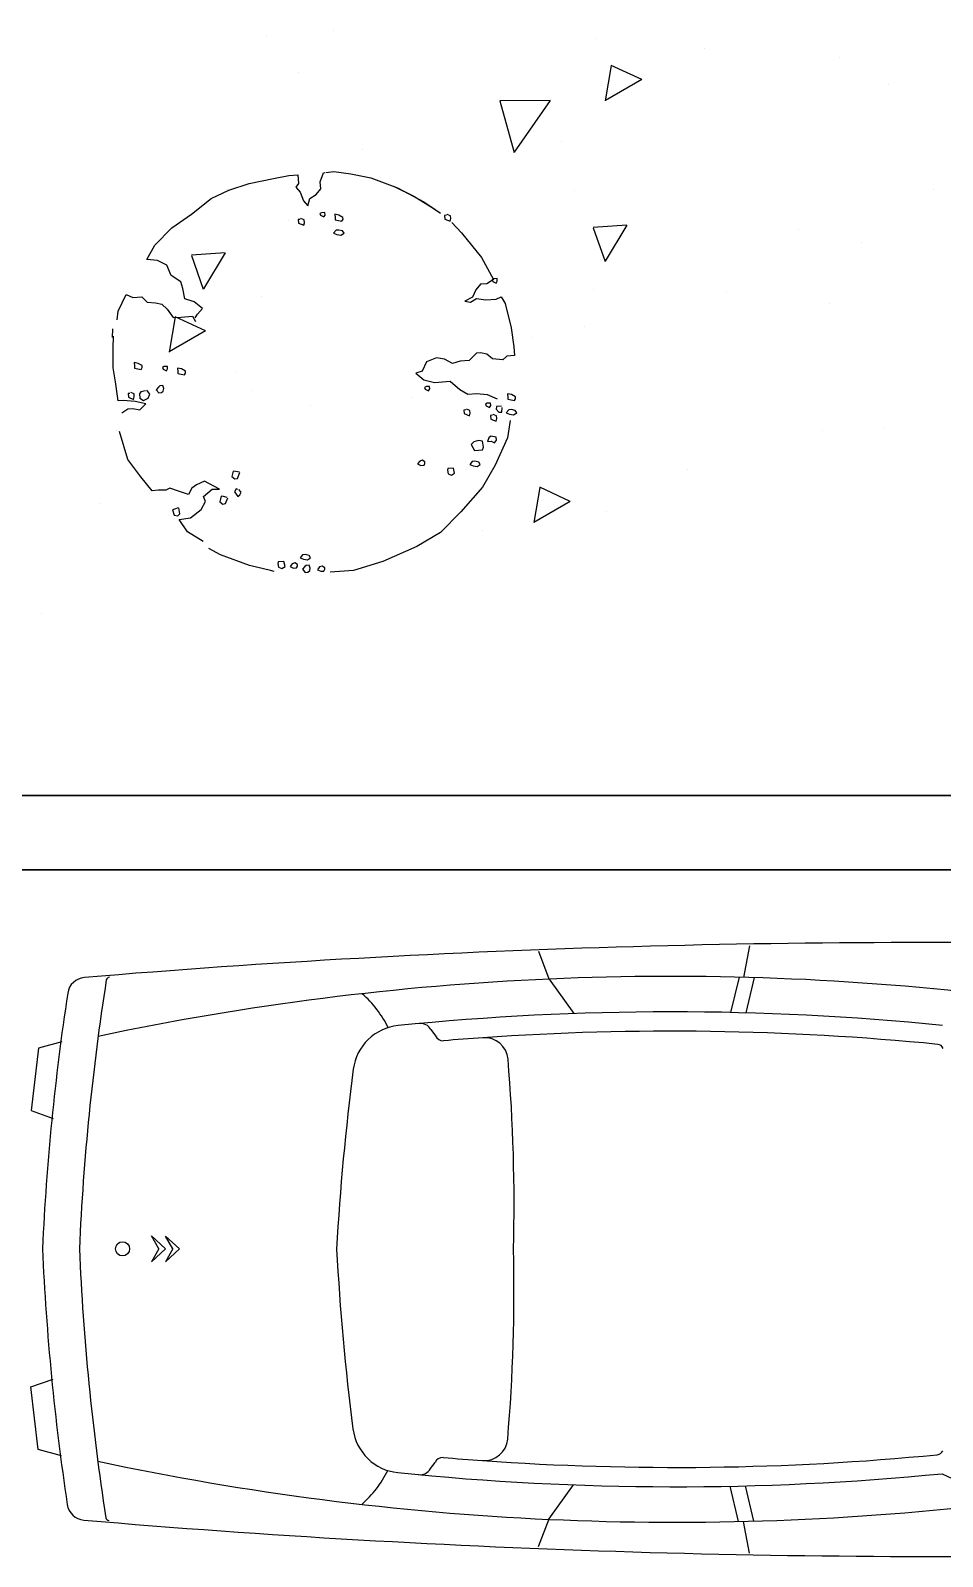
# Model space of a CAD drawing. Header units: inches. Extents: x -7543 to -822, y 102837 to 190349.
# Drawn here: x -837.08287 to -837.07064, y 102837.20366 to 102837.22412 of the extents above; entities that cross this region are included whole.
import ezdxf

# ---------------------------------------------------------------- set-up
doc = ezdxf.new("R2010")
doc.units = ezdxf.units.IN
doc.header["$MEASUREMENT"] = 0
for name, color, linetype, lineweight in [('ARABA', 7, 'Continuous', 25), ('ARSA', 7, 'Continuous', 30), ('BİTKİ', 96, 'Continuous', 25)]:
    doc.layers.add(name, color=color, linetype=linetype, lineweight=lineweight)

msp = doc.modelspace()

# ---------------------------------------------------------------- linework, layer by layer
at = {"layer": 'ARABA'}
for p, q in [((-837.0759119929896, 102837.211405219), (-837.076051888043, 102837.2117742886)), ((-837.0733022680827, 102837.2114284015), (-837.0732218706495, 102837.2118523348)), ((-837.0759119929896, 102837.211405219), (-837.0755820996483, 102837.2109423323)), ((-837.0733662447001, 102837.2114300301), (-837.0734793388422, 102837.2109568589)), ((-837.0731610691828, 102837.2114244162), (-837.0732740299914, 102837.2109518029)), ((-837.0774992088624, 102837.2107285602), (-837.0774375194642, 102837.2106442018)), ((-837.0824471682985, 102837.2105650058), (-837.0827587380296, 102837.2104789536)), ((-837.0827587380296, 102837.2104789536), (-837.082859739096, 102837.2096418303)), ((-837.082859739096, 102837.2096418303), (-837.0825627327656, 102837.2095359798)), ((-837.0811485657019, 102837.2077879581), (-837.0812442453407, 102837.2079605366)), ((-837.0812442453407, 102837.2079605366), (-837.0810556466411, 102837.2077878773)), ((-837.0810558078629, 102837.2079603726), (-837.0808672091631, 102837.2077877133)), ((-837.080960128224, 102837.2077877941), (-837.0810558078629, 102837.2079603726)), ((-837.0811485657019, 102837.2077879581), (-837.0812445456202, 102837.2076155465)), ((-837.0812445456202, 102837.2076155465), (-837.0810556466411, 102837.2077878773)), ((-837.080960128224, 102837.2077877941), (-837.0810561081422, 102837.2076153825)), ((-837.0810561081422, 102837.2076153825), (-837.0808672091631, 102837.2077877133)), ((-837.0828629637214, 102837.2059370676), (-837.0825657735768, 102837.2060424009)), ((-837.0827634200713, 102837.2050997698), (-837.0828629637214, 102837.2059370676)), ((-837.0824520006119, 102837.2050131753), (-837.0827634200713, 102837.2050997698)), ((-837.0775043333881, 102837.2048410078), (-837.0774424972324, 102837.2049252586)), ((-837.0759182978471, 102837.204161587), (-837.075587599213, 102837.2046238987)), ((-837.0733725966059, 102837.2041323443), (-837.0734848668808, 102837.2046057116)), ((-837.0731674116269, 102837.204137601), (-837.0732795495397, 102837.2046104102)), ((-837.0706431433247, 102837.20477347), (-837.069812376225, 102837.2043855037)), ((-837.0759182978471, 102837.204161587), (-837.0760588351643, 102837.2037927615)), ((-837.0733086172504, 102837.2041338615), (-837.0732289579216, 102837.2037097889))]:
    msp.add_line(p, q, dxfattribs=at)
msp.add_circle((-837.0816329649303, 102837.2077883798), 9.516933016280116e-05, dxfattribs=at)
for centre, radius, start, end in [((-837.0709249713964, 102837.0772166043), 0.1346778217065112, 88.50353499305353, 94.77868026440544), ((-837.0821239640193, 102837.2111796364), 0.0002475000000000178, 94.77868026440544, 171.3608213021042), ((-837.0493745068601, 102837.2063152367), 0.03287098628269776, 171.1130065765382, 177.4304974133528), ((-837.0742779278554, 102837.1743574609), 0.03708377749313329, 83.07458537809399, 101.9559321021721), ((-837.0818064158813, 102837.2113863956), 4.500000000000325e-05, 94.63665673820321, 171.1130065765382), ((-837.049848382436, 102837.2062758365), 0.03289348628269776, 171.3608213021042, 177.3610327960162), ((-837.0794161364587, 102837.2100817454), 0.001504416704342197, 26.58009485086944, 48.53989165634116), ((-837.0742779278554, 102837.1743574609), 0.03660810952395879, 84.2935386139196, 95.73605670692321), ((-837.0778692957924, 102837.2101106486), 0.0006750000000000486, 95.73605670692321, 172.5952286297687), ((-837.0776382534837, 102837.2106512489), 0.0001590925837970269, 29.07485639411916, 96.20366724363184), ((-837.0773330228234, 102837.2106936514), 0.0001156062740481113, 205.3243128958744, 271.4351238625904), ((-837.0742779278554, 102837.1743574609), 0.03634879210177027, 93.9785436015358, 94.81675672724043), ((-837.0742779278554, 102837.1743574609), 0.03634879210177027, 84.35467574233797, 93.9785436015358), ((-837.0767780567195, 102837.2103044152), 0.0003150000000000227, 4.820345773922266, 93.9785436015358), ((-837.0707111449951, 102837.210440394), 9.00000000000065e-05, 22.99705659258548, 84.35467574233797), ((-837.0993330076599, 102837.208402357), 0.02295000910663005, 358.4555999321449, 4.820345773922266), ((-837.0457058946769, 102837.2059306284), 0.0331088856808504, 172.5952286297687, 176.787754205311), ((-837.0498457975623, 102837.2092455902), 0.03289348628269776, 182.5392269054626, 188.5394383290104), ((-837.0493719912922, 102837.2092053652), 0.03287098628269776, 182.4697622578816, 188.7872531546015), ((-837.0457027151422, 102837.2095835865), 0.0331088856808504, 183.1125054543978, 187.3050309513553), ((-837.0993340496518, 102837.2072052156), 0.02295000910663005, 355.0799136869774, 1.444659704392937), ((-837.0778733440977, 102837.2054595626), 0.0006750000000000486, 187.3050309513553, 264.164202807315), ((-837.0767824439869, 102837.2052638967), 0.0003150000000000227, 265.9217159262098, 355.0799136869774), ((-837.074219742499, 102837.2412064444), 0.03634879210177027, 265.9217159262098, 275.5455837948831), ((-837.0707157781667, 102837.2051173569), 9.00000000000065e-05, 275.5455837948831, 336.9032027476644), ((-837.074219742499, 102837.2412064444), 0.03708377749313329, 257.944327371003, 276.8256741435233), ((-837.0794201321056, 102837.2054911585), 0.001504416704342197, 311.3603679708011, 333.3201649047136), ((-837.0776432432151, 102837.204918561), 0.0001590925837970269, 263.6965922636335, 330.8254031226618), ((-837.0773380868318, 102837.2048756272), 0.0001156062740481113, 88.46513567104834, 154.5759464327469), ((-837.074219742499, 102837.2412064444), 0.03634879210177027, 265.0835028175742, 265.9217159262098), ((-837.074219742499, 102837.2412064444), 0.03660810952395879, 264.164202807315, 275.6067209276572), ((-837.0821298667704, 102837.204397983), 0.0002475000000000178, 188.5394383290104, 265.1215792655791), ((-837.0818126790397, 102837.2041906714), 4.500000000000325e-05, 188.7872531546015, 265.2636027946239), ((-837.0706976884428, 102837.3383413169), 0.1346778217065112, 265.1215792655791, 271.3967245374482)]:
    msp.add_arc(centre, radius, start, end, dxfattribs=at)
at = {"layer": 'ARSA', "color": 40}
for p, q in [((-837.0589172911762, 102837.213868659), (-837.0879571962228, 102837.213868659)), ((-837.0599172911761, 102837.212868659), (-837.0889571962227, 102837.212868659))]:
    msp.add_line(p, q, dxfattribs=at)
at = {"layer": 'BİTKİ'}
for p, q in [((-837.0797062412275, 102837.2240568859), (-837.0797062412275, 102837.2240568859)), ((-837.0788037221504, 102837.2241230146), (-837.0788037221504, 102837.2241230146)), ((-837.0752928361816, 102837.2240205481), (-837.0752928361816, 102837.2240205481)), ((-837.0738309308113, 102837.2238773038), (-837.0738309308113, 102837.2238773038)), ((-837.0750798641357, 102837.2236519231), (-837.0751596977755, 102837.2231805848)), ((-837.0746712133108, 102837.2234641451), (-837.0750788367238, 102837.2236547839)), ((-837.0720187740832, 102837.2237587904), (-837.0720187740832, 102837.2237587904)), ((-837.0792741915706, 102837.2235658124), (-837.0792741915706, 102837.2235658124)), ((-837.074671213947, 102837.2234641442), (-837.0751586706342, 102837.2231834447)), ((-837.0713622947937, 102837.223396105), (-837.0713622947937, 102837.223396105)), ((-837.0765733025567, 102837.2231798425), (-837.0763808173787, 102837.2224890827)), ((-837.0758971221817, 102837.2231834225), (-837.0765721207141, 102837.2231820149)), ((-837.0758971223115, 102837.2231834214), (-837.0763796351266, 102837.2224912542)), ((-837.0757407976138, 102837.2226390222), (-837.0757407976138, 102837.2226390222)), ((-837.0784132219475, 102837.2225255959), (-837.0784132219475, 102837.2225255959)), ((-837.0802295932377, 102837.2219897934), (-837.0802295932377, 102837.2219897934)), ((-837.0707562551363, 102837.2219950699), (-837.0707562551363, 102837.2219950699)), ((-837.0755665000354, 102837.2219750812), (-837.0755665000354, 102837.2219750812)), ((-837.079408548728, 102837.2215763161), (-837.079408548728, 102837.2215763161)), ((-837.0753213196671, 102837.2214782395), (-837.075162634419, 102837.2210272937)), ((-837.0748713638216, 102837.2215119906), (-837.0753203028173, 102837.2214811073)), ((-837.0748713632137, 102837.2215119897), (-837.0751616166044, 102837.2210301606)), ((-837.0725726264266, 102837.2214592674), (-837.0725726264266, 102837.2214592674)), ((-837.0717210815837, 102837.2212782205), (-837.0717210815837, 102837.2212782205)), ((-837.080708587867, 102837.2211076442), (-837.0805499026189, 102837.2206566984)), ((-837.0802586317706, 102837.2211413911), (-837.0807075707662, 102837.2211105078)), ((-837.0802586311627, 102837.2211413901), (-837.0805488845533, 102837.220659561)), ((-837.0797707052769, 102837.2205540574), (-837.0797707052769, 102837.2205540574)), ((-837.0753205623984, 102837.220648667), (-837.0753205623984, 102837.220648667)), ((-837.073535424384, 102837.2206274396), (-837.073535424384, 102837.2206274396)), ((-837.0721590138157, 102837.2204624833), (-837.0721590138157, 102837.2204624833)), ((-837.0809293469609, 102837.2202835333), (-837.0810091806006, 102837.219812195)), ((-837.0805206935588, 102837.2200957507), (-837.0809283169718, 102837.2202863895)), ((-837.0754431051143, 102837.2201584524), (-837.0754431051143, 102837.2201584524)), ((-837.0805206941927, 102837.2200957498), (-837.0810081508798, 102837.2198150503)), ((-837.0761403692047, 102837.2200077476), (-837.0761403692047, 102837.2200077476)), ((-837.0801217245937, 102837.219553012), (-837.0801217245937, 102837.219553012)), ((-837.0799028535346, 102837.2192969592), (-837.0799028535346, 102837.2192969592)), ((-837.0777396296256, 102837.2192064158), (-837.0777396296256, 102837.2192064158)), ((-837.0791108562286, 102837.2190957462), (-837.0791108562286, 102837.2190957462)), ((-837.0817192248248, 102837.2187611566), (-837.0817192248248, 102837.2187611566)), ((-837.0722458867235, 102837.2187664332), (-837.0722458867235, 102837.2187664332)), ((-837.0714233890842, 102837.2187976506), (-837.0714233890842, 102837.2187976506)), ((-837.0740622580138, 102837.2182306306), (-837.0740622580138, 102837.2182306306)), ((-837.07603786784, 102837.2179958638), (-837.0761177014798, 102837.2175245255)), ((-837.0756292126027, 102837.2178080851), (-837.0760368360158, 102837.2179987239)), ((-837.0819438348673, 102837.217785392), (-837.0819438348673, 102837.217785392)), ((-837.0756292132373, 102837.2178080842), (-837.0761166699244, 102837.2175273846)), ((-837.0751454126148, 102837.2176778825), (-837.0751454126148, 102837.2176778825)), ((-837.0768101939855, 102837.2174200303), (-837.0768101939855, 102837.2174200303)), ((-837.082722272426, 102837.2163047998), (-837.082722272426, 102837.2163047998))]:
    msp.add_line(p, q, dxfattribs=at)
for points in [[(-837.0806580639653, 102837.2202711031), (-837.080629393475, 102837.2203219219), (-837.0805628043929, 102837.2203949765), (-837.0806734591686, 102837.2204844939), (-837.0807984869234, 102837.220524224), (-837.0808265056509, 102837.2206635785), (-837.0808510254685, 102837.2207544352), (-837.0809792022422, 102837.2208378134), (-837.0810393903698, 102837.2209748471), (-837.0811661675796, 102837.2210388262), (-837.0813073177685, 102837.221053018), (-837.0811990847808, 102837.2212460778), (-837.080971422294, 102837.2214770041), (-837.0807080914972, 102837.2216617534), (-837.0804429357775, 102837.2218710095), (-837.0802101003939, 102837.2219804332), (-837.0799365472906, 102837.2220732943), (-837.0796108535523, 102837.222140667), (-837.0794052890951, 102837.2221798727), (-837.0792837602501, 102837.2221886405), (-837.0792753628665, 102837.2220722455), (-837.0793076077346, 102837.2220211689), (-837.079249093594, 102837.2219571399), (-837.0792081769192, 102837.221838216), (-837.0791496627785, 102837.2217741871), (-837.0791205669293, 102837.2218689119), (-837.079038280772, 102837.2219235988), (-837.0789756159586, 102837.2220012453), (-837.0789822638873, 102837.2220933913), (-837.0789370456039, 102837.2222136544), (-837.0789185976473, 102837.2222182521)], [(-837.0789088004726, 102837.2222205672), (-837.0788019190297, 102837.2222331533), (-837.078569659941, 102837.2222011594), (-837.0783034819972, 102837.2221472375), (-837.0779452209487, 102837.2220122083), (-837.0775941841237, 102837.2218279076), (-837.0773674752716, 102837.2216736375)], [(-837.077989722975, 102837.2220295335), (-837.077728809871, 102837.2219010706), (-837.0774452413178, 102837.2217284942)], [(-837.0792514467926, 102837.2215913426), (-837.0792764674371, 102837.2215895375), (-837.0792729685273, 102837.2215410396), (-837.0792026061124, 102837.2215119907), (-837.0791943322158, 102837.2215467129), (-837.0791971313437, 102837.2215855112), (-837.0792414234412, 102837.2216018159)], [(-837.0772899641009, 102837.2216451044), (-837.0773149847455, 102837.2216432993), (-837.0773114858357, 102837.2215948013), (-837.0772411234208, 102837.2215657525), (-837.0772328495242, 102837.2216004746), (-837.077235648652, 102837.2216392729), (-837.0772799407496, 102837.2216555776)], [(-837.0772166472934, 102837.2215486929), (-837.0770898263934, 102837.2214109167), (-837.0768215765524, 102837.2210792674), (-837.0766601326866, 102837.2207837878), (-837.0767459932217, 102837.220728843), (-837.0768317782888, 102837.220722654), (-837.0768944431021, 102837.2206450075), (-837.0769414108404, 102837.2205489933), (-837.0770415688867, 102837.220493017), (-837.0769686817667, 102837.2204787754), (-837.0768860457185, 102837.2205286125), (-837.0767627674186, 102837.2205131313), (-837.0766233666845, 102837.2205231885), (-837.0765572029613, 102837.2205523371), (-837.0765005137436, 102837.2204638013), (-837.0764231054899, 102837.2201378837), (-837.0763866893788, 102837.2198821342), (-837.0763782919952, 102837.2197657393), (-837.0764819489513, 102837.2197582608), (-837.0765320657084, 102837.2197058948), (-837.0766732158972, 102837.2197200866), (-837.0767460275492, 102837.219783084), (-837.0768335620712, 102837.219801144), (-837.0768871777381, 102837.2197972758), (-837.0769841867655, 102837.2196976514), (-837.0771057156105, 102837.2196888837), (-837.0772076231117, 102837.2196571563), (-837.0773161785414, 102837.219717575), (-837.0774215849524, 102837.2197343456), (-837.0775578366677, 102837.2196806403), (-837.0776170025712, 102837.2195544959), (-837.0777013880743, 102837.2195289077), (-837.0775907332986, 102837.2194393903), (-837.0774481835458, 102837.2194057994), (-837.0773981422566, 102837.2194094096), (-837.0772408696337, 102837.2194207561), (-837.077110593514, 102837.2193082792), (-837.0770020380842, 102837.2192478605), (-837.0768805092392, 102837.2192566283), (-837.076742933428, 102837.2192421786), (-837.0766088667153, 102837.2191835422)], [(-837.0817044899665, 102837.2202448498), (-837.0816922323081, 102837.2203622436), (-837.0815860986663, 102837.2205844021), (-837.0814968146894, 102837.2205420932), (-837.0813752858444, 102837.220550861), (-837.0813021243016, 102837.2204830138), (-837.0811934934038, 102837.2204713509), (-837.0811059588818, 102837.2204532909), (-837.0810327973389, 102837.2203854437), (-837.0809564867773, 102837.2202739484), (-837.0808492554434, 102837.2202816847), (-837.0806955571982, 102837.2202927733), (-837.0806545650555, 102837.2202226052)], [(-837.081769335645, 102837.2200054865), (-837.0817612226081, 102837.2201232646)], [(-837.0816439542311, 102837.2189958423), (-837.081561668074, 102837.2190505292), (-837.0814937548959, 102837.2190554288), (-837.081402645996, 102837.2190376268), (-837.0813221092938, 102837.2191165626), (-837.0814646590466, 102837.2191501536), (-837.0816236811245, 102837.219163056), (-837.0816915943026, 102837.2191581564), (-837.0817280104136, 102837.2194139059), (-837.081759528051, 102837.2196017583), (-837.081760200384, 102837.2198600866), (-837.0817542247885, 102837.2200262688)], [(-837.0815334709616, 102837.2192573149), (-837.0815584916063, 102837.2192555097), (-837.0815549926964, 102837.2192070118), (-837.0814846302815, 102837.219177963), (-837.0814763563849, 102837.2192126851), (-837.0814791555127, 102837.2192514834), (-837.0815234476103, 102837.2192677881)], [(-837.0813239822357, 102837.2192919287), (-837.0813876212541, 102837.2192775874), (-837.081403743688, 102837.219252049), (-837.0813995449963, 102837.2191938515), (-837.0813542032258, 102837.2191629975), (-837.0812880395027, 102837.2191921461), (-837.081266867659, 102837.2192472989), (-837.0813068101287, 102837.2193029177)], [(-837.0770298853055, 102837.219036225), (-837.07705490595, 102837.2190344199), (-837.0770514070402, 102837.218985922), (-837.0769810446253, 102837.2189568731), (-837.0769727707287, 102837.2189915952), (-837.0769755698566, 102837.2190303936), (-837.0770198619541, 102837.2190466982)], [(-837.076672598462, 102837.218964501), (-837.0766976191065, 102837.2189626959), (-837.0766941201966, 102837.218914198), (-837.0766237577817, 102837.2188851491), (-837.0766154838852, 102837.2189198712), (-837.0766182830131, 102837.2189586696), (-837.0766625751105, 102837.2189749742)], [(-837.0805539315202, 102837.2172734071), (-837.0807615959149, 102837.2174028781), (-837.0808719930491, 102837.2175677502), (-837.0807208536575, 102837.2175909472), (-837.0805790889021, 102837.2177021723), (-837.0805211889715, 102837.2178090573), (-837.0805476106336, 102837.2178731398), (-837.0804331810768, 102837.2179715225), (-837.0803343960852, 102837.2179733102), (-837.0804100211046, 102837.2180142765), (-837.0805329117613, 102837.2180808467), (-837.0806399365582, 102837.2180337527), (-837.080703035899, 102837.217984984), (-837.0807470398463, 102837.2179037514), (-837.0808815104891, 102837.2179489447), (-837.0810002259195, 102837.2179856033), (-837.0810548963166, 102837.2179599186), (-837.0811513653111, 102837.2179624063), (-837.0812343950905, 102837.2179520839), (-837.0813889068195, 102837.2181408531), (-837.0815610329898, 102837.2183723439), (-837.0816755182383, 102837.2187453997)], [(-837.0764367442163, 102837.2188949174), (-837.0764711366584, 102837.2186621584), (-837.0766350366398, 102837.2182944563), (-837.0768077593636, 102837.2179992432), (-837.0770966871, 102837.2176712713), (-837.0773712418571, 102837.2173930866), (-837.0776881883208, 102837.2172044692), (-837.0781445355186, 102837.2170057946), (-837.0785346435252, 102837.2168850244), (-837.0788491887712, 102837.2168623313)], [(-837.076860044056, 102837.2186243504), (-837.0769236830744, 102837.2186100091), (-837.0769569776155, 102837.2185734818), (-837.0769152856908, 102837.2184936141), (-837.0768080543569, 102837.2185013504), (-837.0767926317048, 102837.2185365883), (-837.0768057286072, 102837.218618519), (-837.076860044056, 102837.2186243504)], [(-837.0800667113334, 102837.2181999054), (-837.0801177739198, 102837.2182109762), (-837.0801476142541, 102837.2182160808), (-837.0801665990001, 102837.2181434152), (-837.0801271163998, 102837.2181109673), (-837.0800903280739, 102837.2181186889), (-837.0800604092485, 102837.2181964915)], [(-837.0800866881069, 102837.2179674076), (-837.0801087454042, 102837.2179793561), (-837.0801319053766, 102837.2179366021), (-837.0800882475501, 102837.2178742426), (-837.080062582442, 102837.2178990497), (-837.0800440544642, 102837.2179332529), (-837.080072602985, 102837.2179708376)], [(-837.0808875239919, 102837.2177244063), (-837.0809365156081, 102837.2177062467), (-837.0809644108484, 102837.2176944841), (-837.0809412905948, 102837.2176230266), (-837.0808905495237, 102837.2176169373), (-837.0808637039562, 102837.2176432493), (-837.0808803752363, 102837.2177249221)], [(-837.0802292879075, 102837.2178621649), (-837.0802803504939, 102837.2178732357), (-837.0803101908282, 102837.2178783404), (-837.0803291755742, 102837.2178056747), (-837.0802896929739, 102837.2177732269), (-837.0802529046479, 102837.2177809485), (-837.0802229858225, 102837.217858751)], [(-837.0795996122952, 102837.2168680374), (-837.0796478373932, 102837.2168826489), (-837.0799316978432, 102837.2169514364), (-837.080317666494, 102837.2170936473), (-837.0804742009049, 102837.2171800166)]]:
    msp.add_lwpolyline(points, dxfattribs=at)
for points in [[(-837.0789632462871, 102837.2216803855), (-837.0789875671497, 102837.2216688808), (-837.0789786689393, 102837.2216451476), (-837.0789340269508, 102837.2216239932), (-837.0789179045167, 102837.2216495315), (-837.0789203537536, 102837.22168348)], [(-837.0787309871985, 102837.2216483917), (-837.0787856525383, 102837.2216590729), (-837.0787821536285, 102837.221610575), (-837.0787804041736, 102837.221586326), (-837.0786928696516, 102837.2215682661), (-837.0786767472175, 102837.2215938044), (-837.0786784966724, 102837.2216180534)], [(-837.0787345135572, 102837.2214482609), (-837.0787702573351, 102837.2214456821), (-837.0788032019852, 102837.221404305), (-837.0787589098877, 102837.2213880004), (-837.0787042445478, 102837.2213773192), (-837.0786631014691, 102837.2214046626), (-837.0786834225951, 102837.2214373218)], [(-837.076653683713, 102837.2207940031), (-837.0766780045756, 102837.2207824984), (-837.0766691063651, 102837.2207587652), (-837.0766244643767, 102837.2207376107), (-837.0766083419426, 102837.2207631491), (-837.0766107911794, 102837.2207970976)], [(-837.0814224113973, 102837.219660205), (-837.0814770767371, 102837.2196708863), (-837.0814735778273, 102837.2196223884), (-837.0814718283724, 102837.2195981394), (-837.0813842938504, 102837.2195800795), (-837.0813681714163, 102837.2196056178), (-837.0813699208712, 102837.2196298668)], [(-837.0810743726552, 102837.219617064), (-837.0810986935178, 102837.2196055593), (-837.0810897953072, 102837.2195818261), (-837.0810451533188, 102837.2195606717), (-837.0810290308848, 102837.21958621), (-837.0810314801216, 102837.2196201585)], [(-837.0808421135664, 102837.2195850702), (-837.0808967789063, 102837.2195957514), (-837.0808932799965, 102837.2195472535), (-837.0808915305415, 102837.2195230045), (-837.0808039960195, 102837.2195049446), (-837.0807878735856, 102837.2195304829), (-837.0807896230405, 102837.2195547319)], [(-837.0811348146356, 102837.2193592017), (-837.0811516368516, 102837.2193433629), (-837.0811813570149, 102837.2193070935), (-837.0811460385959, 102837.2192657663), (-837.0811102948179, 102837.219268345), (-837.0810866737372, 102837.2192895493), (-837.0810783998407, 102837.2193242715), (-837.081091922102, 102837.2193622962), (-837.081091922102, 102837.2193622962)], [(-837.0775590647254, 102837.2193490494), (-837.077583385588, 102837.2193375447), (-837.0775744873774, 102837.2193138115), (-837.077529845389, 102837.2192926571), (-837.077513722955, 102837.2193181954), (-837.0775161721918, 102837.2193521439)], [(-837.0767416848, 102837.2191252679), (-837.0767660056626, 102837.2191137632), (-837.0767571074522, 102837.21909003), (-837.0767124654637, 102837.2190688755), (-837.0766963430297, 102837.2190944138), (-837.0766987922666, 102837.2191283624)], [(-837.0764159155938, 102837.2192413963), (-837.0764705809337, 102837.2192520775), (-837.0764670820238, 102837.2192035796), (-837.0764653325689, 102837.2191793307), (-837.0763777980469, 102837.2191612708), (-837.0763616756128, 102837.2191868091), (-837.0763634250678, 102837.219211058)], [(-837.0764194419525, 102837.2190412655), (-837.0764551857304, 102837.2190386868), (-837.0764881303805, 102837.2189973097), (-837.076443838283, 102837.218981005), (-837.0763891729432, 102837.2189703238), (-837.0763480298646, 102837.2189976673), (-837.0763683509904, 102837.2190303264)], [(-837.0766955472095, 102837.2186849685), (-837.0767191682901, 102837.2186637642), (-837.0767406900248, 102837.2186134611), (-837.0766906487357, 102837.2186170714), (-837.0766460067473, 102837.218595917), (-837.0766198609618, 102837.2186319285), (-837.0766226600897, 102837.2186707268)], [(-837.0776134899697, 102837.2183603662), (-837.0776485339658, 102837.2183480878), (-837.0776782541291, 102837.2183118184), (-837.0776336121405, 102837.218290664), (-837.077590719607, 102837.2182937585), (-837.0775781715507, 102837.2183190389), (-837.0775795711147, 102837.2183384381)], [(-837.0769083633392, 102837.2183478625), (-837.076944107117, 102837.2183452838), (-837.0769770517671, 102837.2183039067), (-837.0769327596697, 102837.218287602), (-837.0768780943298, 102837.2182769208), (-837.0768369512512, 102837.2183042643), (-837.0768572723771, 102837.2183369234)], [(-837.0771962139536, 102837.2182539699), (-837.0772712758873, 102837.2182485545), (-837.077277025079, 102837.2182286396), (-837.0772663774135, 102837.2181806574), (-837.077221735425, 102837.218159503), (-837.0771805923464, 102837.2181868464)], [(-837.0791822782393, 102837.2170966772), (-837.0792180220171, 102837.2170940984), (-837.0792509666672, 102837.2170527213), (-837.0792066745698, 102837.2170364167), (-837.0791520092299, 102837.2170257354), (-837.0791108661513, 102837.2170530789), (-837.0791311872772, 102837.2170857381)], [(-837.0794701288537, 102837.2170027845), (-837.0795451907874, 102837.2169973691), (-837.0795509399791, 102837.2169774542), (-837.0795402923136, 102837.2169294721), (-837.0794956503252, 102837.2169083176), (-837.0794545072465, 102837.2169356611)], [(-837.0793214800182, 102837.2169842587), (-837.0793565240142, 102837.2169719803), (-837.0793862441775, 102837.2169357109), (-837.0793416021891, 102837.2169145565), (-837.0792987096554, 102837.216917651), (-837.0792861615992, 102837.2169429315), (-837.0792875611631, 102837.2169623306)], [(-837.0791717815098, 102837.2169511835), (-837.0791886037258, 102837.2169353447), (-837.0792183238891, 102837.2168990753), (-837.0791830054701, 102837.2168577481), (-837.0791472616921, 102837.2168603268), (-837.0791236406114, 102837.2168815311), (-837.079115366715, 102837.2169162533), (-837.0791288889762, 102837.216954278), (-837.0791288889762, 102837.216954278)], [(-837.0789555693872, 102837.2169424071), (-837.0789906133831, 102837.2169301287), (-837.0790203335464, 102837.2168938593), (-837.078975691558, 102837.2168727049), (-837.0789327990244, 102837.2168757994), (-837.0789202509682, 102837.2169010798), (-837.078921650532, 102837.216920479)]]:
    msp.add_lwpolyline(points, close=True, dxfattribs=at)
msp.add_lwpolyline([(-837.0765519683539, 102837.2190853297), (-837.076619881532, 102837.2190804301), (-837.0766245810507, 102837.2190459658), (-837.0765892626317, 102837.2190046386), (-837.0765463700982, 102837.2190077331), (-837.0765434200343, 102837.2190664463, -0.6508109487365571)], format="xyb", dxfattribs=at)

doc.saveas('drawing.dxf')
